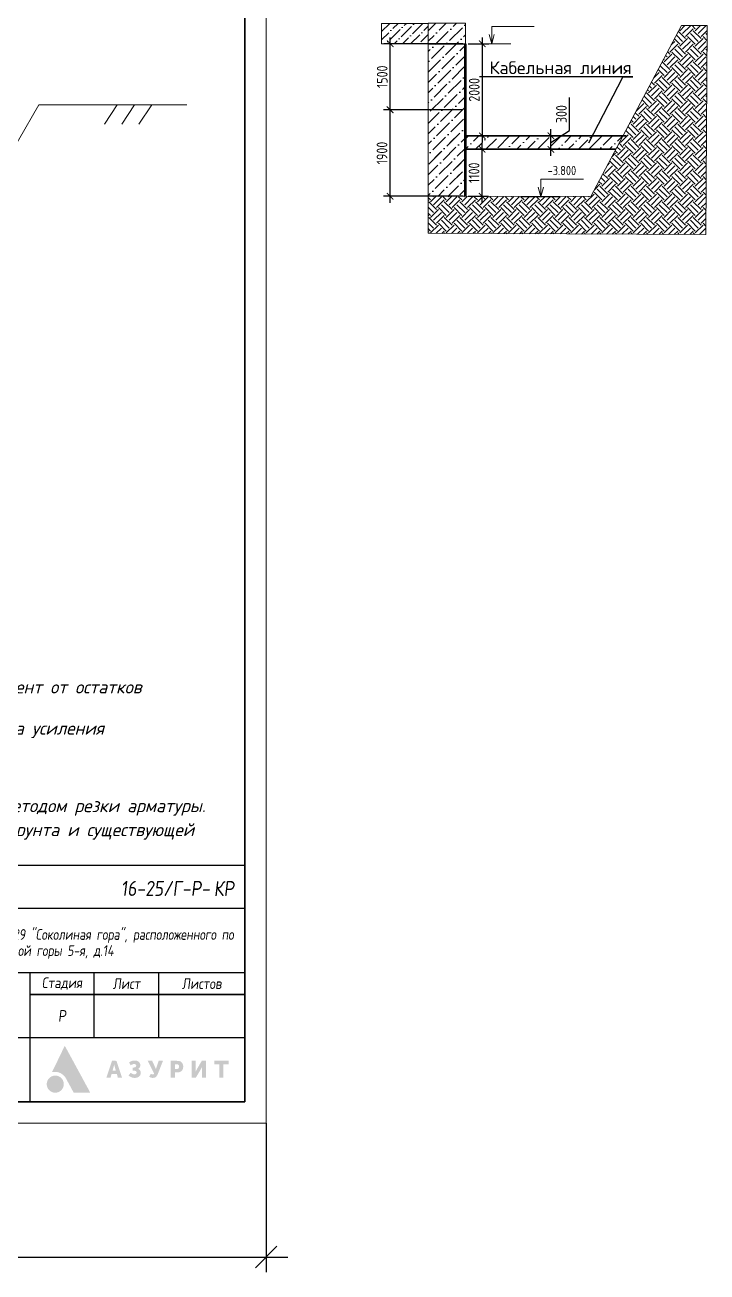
# Model space of a CAD drawing. Header units: millimetres. Extents: x 10124 to 8132345, y -95635 to 1386204.
# Drawn here: x 121288 to 137156, y -56375 to -27352 of the extents above; entities that cross this region are included whole.
import ezdxf
from ezdxf import colors
from ezdxf.entities.mleader import LeaderData, LeaderLine
from ezdxf.enums import TextEntityAlignment as Align
from ezdxf.math import Vec2, Vec3

# ---------------------------------------------------------------- set-up
doc = ezdxf.new("R2010")
doc.units = ezdxf.units.MM
doc.layers.get('DEFPOINTS').update_dxf_attribs({"color": 1})
for name, color, linetype, lineweight in [('--дМой', 7, 'Continuous', 9), ('013', 7, 'Continuous', 13), ('_TEXT', 7, 'Continuous', 30), ('Raz', 7, 'Continuous', 0)]:
    doc.layers.add(name, color=color, linetype=linetype, lineweight=lineweight)
for name, color, linetype in [('_STAMP', 7, 'Continuous'), ('ИД Размерная', 7, 'Continuous'), ('Потолки металлические', 5, 'Continuous')]:
    doc.layers.add(name, color=color, linetype=linetype)
doc.layers.add('К3 стояки д100', color=7, linetype='Continuous', lineweight=70, true_color=0x38f708)
doc.layers.add('Потолок тип 1', color=7, linetype='Continuous', lineweight=50, true_color=0xfa1505)
doc.styles.add('10', font='isocpeui.ttf', dxfattribs={"height": 25})
doc.styles.add('GOST', font='isocpeur.TTF')
doc.styles.add('ISOCPEUR', font='isocpeur.TTF', dxfattribs={"width": 0.85, "oblique": 7})
doc.styles.add('БДА100', font='romand.shx', dxfattribs={"width": 0.7})
doc.styles.add('ГОСТ', font='isocpeur.TTF')
doc.styles.add('ГОСТ 2.304', font='CS_Gost2304.shx')
doc.dimstyles.new('БДА1', dxfattribs={"dimtxt": 2, "dimasz": 1, "dimexe": 0.7, "dimexo": 0, "dimgap": 0.8, "dimtad": 1, "dimdec": 0, "dimrnd": 1, "dimzin": 0, "dimdsep": 46, "dimtxsty": 'БДА100', "dimblk": 'OBLIQUE', "dimcen": 2, "dimdle": 1, "dimadec": 0, "dimazin": 0, "dimtfac": 1, "dimtdec": 0, "dimtmove": 1, "dimatfit": 3, "dimldrblk": 'NONE', "dimfxl": 0.7, "dimtolj": 1, "dimtzin": 0, "dimlwd": -1, "dimlwe": -1, "dimarcsym": 0})
doc.dimstyles.new('СПДС$0', dxfattribs={"dimscale": 100, "dimtxt": 2.5, "dimasz": 1.5, "dimexe": 1.5, "dimexo": 0.625, "dimtad": 1, "dimdec": 0, "dimtxsty": 'ГОСТ 2.304', "dimblk": 'ARCHTICK', "dimcen": 2.5, "dimdle": 1.5, "dimclrd": 256, "dimclre": 256, "dimclrt": 256, "dimadec": 0, "dimazin": 0, "dimtfac": 1, "dimtdec": 0, "dimtmove": 1, "dimatfit": 3, "dimfxl": 1, "dimlwd": -1, "dimlwe": -1, "dimarcsym": 0})
pattern_1 = [(45, (-91471.7, 987235.97), (89.78432, 329.209174), [423.247344, -84.64947, 0, -84.64947])]

# ---------------------------------------------------------------- blocks, each defined once
blk = doc.blocks.new('_OBLIQUE')
at = {"color": 0, "linetype": 'ByBlock'}
blk.add_line((-0.5, -0.5), (0.5, 0.5), dxfattribs=at)
blk = doc.blocks.new('*D1066')
at = {"layer": 'DEFPOINTS', "color": 0, "transparency": 16777216}
for p, q in [((0, 0), (0, -34.62)), ((594, 0), (594, -34.62)), ((-5, -31.12), (599, -31.12))]:
    blk.add_line(p, q, dxfattribs=at)
for p in [(0, 0), (594, 0), (594, -31.12)]:
    blk.add_point(p, dxfattribs=at)
at = {"layer": 'DEFPOINTS', "color": 0, "transparency": 16777216, "xscale": 5, "yscale": 5, "zscale": 5, "rotation": 180}
blk.add_blockref('_OBLIQUE', (0, -31.12), dxfattribs=at)
at = {"layer": 'DEFPOINTS', "color": 0, "transparency": 16777216, "xscale": 5, "yscale": 5, "zscale": 5}
blk.add_blockref('_OBLIQUE', (594, -31.12), dxfattribs=at)
at = {"layer": 'DEFPOINTS', "color": 0, "lineweight": 0, "transparency": 16777216, "insert": (105, -22.12), "char_height": 10, "attachment_point": 5, "style": 'БДА100'}
blk.add_mtext('\\A1;594', dxfattribs=at)
blk = doc.blocks.new('_None')
blk = doc.blocks.new('Логотип Азурит')
at = {"layer": '_STAMP', "linetype": 'Continuous', "true_color": 0x2a3756}
h = blk.add_hatch(color=159, dxfattribs=at)
h.dxf.hatch_style = 1
h.paths.add_polyline_path([(-39.4, 8.5), (-40.02, 9.65), (-40.61, 10.74), (-41.14, 11.7), (-41.62, 12.59), (-41.79, 12.89), (-41.86, 13.01), (-41.91, 12.94), (-41.99, 12.78), (-42.39, 11.96), (-42.77, 11.18), (-43.09, 10.5), (-43.47, 9.72), (-44.18, 8.26), (-44.5, 7.6), (-44.73, 7.14), (-44.85, 6.9), (-44.7, 6.93), (-44.51, 6.95), (-44.27, 6.97), (-44.09, 6.97), (-43.91, 6.96), (-43.74, 6.94), (-43.56, 6.91), (-43.39, 6.87), (-43.22, 6.81), (-43.05, 6.75), (-42.89, 6.68), (-42.73, 6.59), (-42.58, 6.5), (-42.43, 6.4), (-42.29, 6.29), (-42.15, 6.17), (-42.03, 6.04), (-41.91, 5.91), (-41.79, 5.77), (-41.72, 5.65), (-41.63, 5.5), (-41.3, 4.9), (-41.02, 4.39), (-40.57, 3.56), (-40.05, 2.59), (-39.78, 2.11), (-37.86, 2.11), (-36.5, 2.11), (-35.94, 2.12), (-36.48, 3.13), (-36.82, 3.75), (-37.16, 4.37), (-37.67, 5.33), (-38.2, 6.3), (-38.54, 6.93), (-38.87, 7.53)])
h = blk.add_hatch(color=159, dxfattribs=at)
h.dxf.hatch_style = 1
h.paths.add_polyline_path([(-29.3, 7.88), (-29.63, 8.84), (-29.86, 9.53), (-30.37, 9.54), (-30.87, 9.54), (-30.93, 9.38), (-31.26, 8.4), (-31.64, 7.27), (-31.97, 6.31), (-32.19, 5.64), (-32.05, 5.63), (-31.71, 5.62), (-31.23, 5.62), (-31.11, 6.03), (-30.99, 6.44), (-30.37, 6.44), (-29.75, 6.44), (-29.63, 6.03), (-29.52, 5.62), (-29.03, 5.62), (-28.54, 5.62), (-28.6, 5.8), (-28.93, 6.79)])
h.paths.add_polyline_path([(-30.77, 7.21), (-30.74, 7.31), (-30.56, 7.93), (-30.43, 8.43), (-30.39, 8.59), (-30.37, 8.65), (-30.35, 8.64), (-30.31, 8.45), (-30.22, 8.08), (-30.11, 7.66), (-30.01, 7.33), (-29.97, 7.21), (-30.37, 7.21)], flags=16)
h = blk.add_hatch(color=159, dxfattribs=at)
h.dxf.hatch_style = 1
h.paths.add_polyline_path([(-24.39, 7.35), (-24.47, 7.43), (-24.56, 7.5), (-24.66, 7.56), (-24.81, 7.65), (-24.74, 7.69), (-24.65, 7.75), (-24.55, 7.86), (-24.45, 7.97), (-24.38, 8.09), (-24.35, 8.18), (-24.32, 8.25), (-24.31, 8.34), (-24.3, 8.45), (-24.3, 8.65), (-24.31, 8.73), (-24.34, 8.82), (-24.41, 8.99), (-24.51, 9.14), (-24.63, 9.28), (-24.78, 9.39), (-24.95, 9.48), (-25.13, 9.55), (-25.34, 9.59), (-25.56, 9.6), (-25.74, 9.6), (-25.91, 9.58), (-26.08, 9.55), (-26.23, 9.51), (-26.39, 9.46), (-26.53, 9.39), (-26.67, 9.32), (-26.8, 9.23), (-26.9, 9.15), (-26.81, 8.98), (-26.64, 8.66), (-26.54, 8.5), (-26.51, 8.5), (-26.46, 8.54), (-26.35, 8.61), (-26.21, 8.67), (-26.07, 8.73), (-25.93, 8.77), (-25.82, 8.79), (-25.72, 8.79), (-25.62, 8.79), (-25.53, 8.76), (-25.46, 8.73), (-25.39, 8.68), (-25.34, 8.62), (-25.3, 8.55), (-25.26, 8.45), (-25.26, 8.36), (-25.27, 8.27), (-25.32, 8.18), (-25.36, 8.13), (-25.39, 8.08), (-25.44, 8.05), (-25.49, 8.02), (-25.63, 7.99), (-25.84, 7.98), (-26.1, 7.97), (-26.1, 7.6), (-26.1, 7.24), (-25.78, 7.23), (-25.54, 7.21), (-25.45, 7.2), (-25.38, 7.18), (-25.33, 7.15), (-25.28, 7.12), (-25.25, 7.08), (-25.21, 7.02), (-25.19, 6.96), (-25.17, 6.9), (-25.17, 6.76), (-25.18, 6.7), (-25.2, 6.64), (-25.23, 6.58), (-25.26, 6.53), (-25.31, 6.49), (-25.37, 6.45), (-25.44, 6.43), (-25.52, 6.41), (-25.69, 6.39), (-25.78, 6.39), (-25.87, 6.41), (-26, 6.45), (-26.16, 6.51), (-26.3, 6.6), (-26.43, 6.69), (-26.53, 6.76), (-26.77, 6.45), (-26.93, 6.26), (-26.97, 6.2), (-26.98, 6.15), (-26.97, 6.11), (-26.94, 6.07), (-26.82, 5.97), (-26.62, 5.84), (-26.41, 5.73), (-26.19, 5.65), (-25.97, 5.59), (-25.78, 5.57), (-25.53, 5.57), (-25.3, 5.58), (-25.12, 5.61), (-24.99, 5.65), (-24.87, 5.71), (-24.75, 5.78), (-24.64, 5.85), (-24.54, 5.94), (-24.45, 6.03), (-24.37, 6.13), (-24.31, 6.23), (-24.25, 6.37), (-24.21, 6.51), (-24.2, 6.66), (-24.2, 6.82), (-24.21, 6.94), (-24.24, 7.06), (-24.28, 7.16), (-24.33, 7.26)])
h = blk.add_hatch(color=159, dxfattribs=at)
h.dxf.hatch_style = 1
h.paths.add_polyline_path([(-19.61, 8.04), (-19.36, 8.68), (-19.14, 9.22), (-19.03, 9.53), (-19.17, 9.54), (-19.52, 9.54), (-20.02, 9.54), (-20.05, 9.44), (-20.31, 8.65), (-20.59, 7.81), (-20.63, 7.68), (-20.66, 7.62), (-20.67, 7.61), (-20.7, 7.67), (-20.82, 7.97), (-21.01, 8.4), (-21.34, 9.1), (-21.54, 9.54), (-22.06, 9.54), (-22.58, 9.54), (-22.4, 9.17), (-21.88, 8.17), (-21.32, 7.06), (-21.11, 6.63), (-21.09, 6.56), (-21.1, 6.52), (-21.15, 6.45), (-21.21, 6.41), (-21.28, 6.38), (-21.37, 6.37), (-21.45, 6.37), (-21.55, 6.39), (-21.64, 6.43), (-21.74, 6.49), (-21.82, 6.53), (-21.86, 6.49), (-21.92, 6.39), (-22.11, 6.05), (-22.23, 5.85), (-22.18, 5.81), (-22.08, 5.75), (-21.95, 5.69), (-21.81, 5.63), (-21.69, 5.59), (-21.51, 5.57), (-21.31, 5.57), (-21.12, 5.59), (-20.97, 5.62), (-20.88, 5.66), (-20.79, 5.71), (-20.71, 5.77), (-20.63, 5.84), (-20.56, 5.93), (-20.48, 6.02), (-20.35, 6.23), (-20.28, 6.35), (-20.21, 6.51), (-19.92, 7.25)])
h = blk.add_hatch(color=159, dxfattribs=at)
h.dxf.hatch_style = 1
h.paths.add_polyline_path([(-14.46, 7.53), (-14.41, 7.64), (-14.37, 7.74), (-14.33, 7.96), (-14.31, 8.19), (-14.32, 8.41), (-14.37, 8.63), (-14.45, 8.83), (-14.5, 8.93), (-14.55, 9.02), (-14.62, 9.1), (-14.69, 9.18), (-14.81, 9.29), (-14.92, 9.37), (-15.06, 9.43), (-15.21, 9.49), (-15.33, 9.52), (-15.49, 9.53), (-16.3, 9.54), (-17.21, 9.54), (-17.21, 7.58), (-17.21, 5.62), (-16.73, 5.62), (-16.25, 5.62), (-16.25, 6.23), (-16.25, 6.83), (-15.87, 6.83), (-15.58, 6.84), (-15.35, 6.86), (-15.17, 6.91), (-14.99, 6.98), (-14.83, 7.08), (-14.69, 7.2), (-14.56, 7.36)])
h.paths.add_polyline_path([(-15.6, 7.68), (-15.67, 7.66), (-15.95, 7.66), (-16.25, 7.66), (-16.25, 8.2), (-16.25, 8.74), (-15.93, 8.73), (-15.64, 8.72), (-15.57, 8.7), (-15.51, 8.67), (-15.42, 8.6), (-15.35, 8.51), (-15.32, 8.45), (-15.3, 8.39), (-15.29, 8.19), (-15.29, 8.07), (-15.3, 8), (-15.32, 7.94), (-15.35, 7.88), (-15.39, 7.82), (-15.43, 7.78), (-15.53, 7.71)], flags=16)
h = blk.add_hatch(color=159, dxfattribs=at)
h.dxf.hatch_style = 1
h.paths.add_polyline_path([(-10.09, 7.82), (-9.98, 8.03), (-9.94, 8.12), (-9.95, 7.93), (-9.96, 7.49), (-9.97, 6.69), (-9.97, 5.62), (-9.5, 5.62), (-9.04, 5.62), (-9.04, 7.58), (-9.04, 9.54), (-9.51, 9.54), (-9.99, 9.54), (-10.36, 8.91), (-10.84, 8.1), (-11.03, 7.78), (-11.26, 7.34), (-11.37, 7.13), (-11.42, 7.05), (-11.41, 7.31), (-11.39, 7.78), (-11.39, 8.55), (-11.39, 9.54), (-11.86, 9.54), (-12.34, 9.54), (-12.34, 7.58), (-12.34, 5.62), (-11.86, 5.62), (-11.37, 5.62), (-11.18, 5.95), (-10.61, 6.89), (-10.31, 7.42)])
h = blk.add_hatch(color=159, dxfattribs=at)
h.dxf.hatch_style = 1
h.paths.add_polyline_path([(-3.74, 9.14), (-3.74, 9.54), (-5.42, 9.54), (-7.09, 9.54), (-7.09, 9.14), (-7.09, 8.74), (-6.5, 8.74), (-5.9, 8.74), (-5.9, 7.18), (-5.9, 5.62), (-5.43, 5.62), (-4.95, 5.62), (-4.95, 7.18), (-4.95, 8.74), (-4.35, 8.74), (-3.74, 8.74)])
at = {"layer": '_STAMP', "linetype": 'Continuous', "true_color": 0x1447b7}
h = blk.add_hatch(color=162, dxfattribs=at)
h.dxf.hatch_style = 1
h.paths.add_polyline_path([(-42.09, 4.22), (-42.11, 4.4), (-42.15, 4.58), (-42.2, 4.76), (-42.27, 4.93), (-42.35, 5.1), (-42.45, 5.26), (-42.57, 5.41), (-42.7, 5.55), (-42.8, 5.64), (-42.91, 5.72), (-43.14, 5.86), (-43.38, 5.97), (-43.63, 6.05), (-43.89, 6.09), (-44.15, 6.1), (-44.42, 6.07), (-44.55, 6.04), (-44.68, 6.01), (-44.87, 5.94), (-45.05, 5.85), (-45.22, 5.74), (-45.37, 5.62), (-45.51, 5.49), (-45.63, 5.35), (-45.75, 5.19), (-45.84, 5.03), (-45.92, 4.85), (-45.98, 4.67), (-46.03, 4.49), (-46.06, 4.29), (-46.07, 4.1), (-46.05, 3.9), (-46.02, 3.7), (-45.97, 3.51), (-45.92, 3.37), (-45.87, 3.24), (-45.8, 3.11), (-45.72, 2.99), (-45.64, 2.88), (-45.54, 2.77), (-45.44, 2.67), (-45.33, 2.57), (-45.22, 2.49), (-45.1, 2.41), (-44.98, 2.34), (-44.85, 2.28), (-44.72, 2.22), (-44.58, 2.18), (-44.44, 2.15), (-44.3, 2.13), (-44.05, 2.12), (-43.8, 2.14), (-43.57, 2.19), (-43.34, 2.26), (-43.12, 2.37), (-42.92, 2.5), (-42.73, 2.65), (-42.56, 2.83), (-42.44, 2.99), (-42.34, 3.15), (-42.26, 3.32), (-42.19, 3.49), (-42.14, 3.67), (-42.11, 3.85), (-42.09, 4.03)])
blk = doc.blocks.new('_ArchTick')
at = {"color": 0, "linetype": 'ByBlock', "const_width": 0.15}
blk.add_lwpolyline([(-0.5, -0.5), (0.5, 0.5)], dxfattribs=at)
blk = doc.blocks.new('*D1079')
at = {"layer": 'DEFPOINTS', "color": 0, "transparency": 16777216}
for p in [(133524, -29931), (133524, -29931), (133524, -30246)]:
    blk.add_point(p, dxfattribs=at)
at = {"layer": 'ИД Размерная', "transparency": 16777216}
for p, q in [((133956, -29810), (133956, -29042)), ((133524, -30396), (133524, -29781)), ((133524, -30088), (133956, -29810)), ((133587, -29931), (133674, -29931)), ((133587, -30246), (133674, -30246))]:
    blk.add_line(p, q, dxfattribs=at)
at = {"layer": 'ИД Размерная', "transparency": 16777216, "xscale": 150, "yscale": 150, "zscale": 150}
for p, rotation in [((133524, -29931), 90), ((133524, -30246), 270)]:
    blk.add_blockref('_ArchTick', p, dxfattribs=dict(at, rotation=rotation))
at = {"layer": 'ИД Размерная', "transparency": 16777216, "insert": (133768, -29426), "char_height": 250, "attachment_point": 5, "rotation": 90, "style": 'ГОСТ 2.304'}
blk.add_mtext('300', dxfattribs=at)
blk = doc.blocks.new('*D1083')
at = {"layer": 'DEFPOINTS', "color": 0, "transparency": 16777216}
for p in [(129781, -29325), (131537, -29325), (131537, -31340)]:
    blk.add_point(p, dxfattribs=at)
at = {"layer": 'ИД Размерная', "transparency": 16777216}
for p, q in [((129781, -31490), (129781, -29175)), ((131474, -29325), (129631, -29325)), ((131474, -31340), (129631, -31340))]:
    blk.add_line(p, q, dxfattribs=at)
at = {"layer": 'ИД Размерная', "transparency": 16777216, "xscale": 150, "yscale": 150, "zscale": 150}
for p, rotation in [((129781, -29325), 90), ((129781, -31340), 270)]:
    blk.add_blockref('_ArchTick', p, dxfattribs=dict(at, rotation=rotation))
at = {"layer": 'ИД Размерная', "transparency": 16777216, "insert": (129594, -30333), "char_height": 250, "attachment_point": 5, "rotation": 90, "style": 'ГОСТ 2.304'}
blk.add_mtext('1900', dxfattribs=at)
blk = doc.blocks.new('*D1084')
at = {"layer": 'DEFPOINTS', "color": 0, "transparency": 16777216}
for p in [(129786, -27791), (131537, -27791), (131537, -29325)]:
    blk.add_point(p, dxfattribs=at)
at = {"layer": 'ИД Размерная', "transparency": 16777216}
for p, q in [((131474, -27791), (129636, -27791)), ((129786, -29475), (129786, -27641)), ((131474, -29325), (129636, -29325))]:
    blk.add_line(p, q, dxfattribs=at)
at = {"layer": 'ИД Размерная', "transparency": 16777216, "xscale": 150, "yscale": 150, "zscale": 150}
for p, rotation in [((129786, -27791), 90), ((129786, -29325), 270)]:
    blk.add_blockref('_ArchTick', p, dxfattribs=dict(at, rotation=rotation))
at = {"layer": 'ИД Размерная', "transparency": 16777216, "insert": (129599, -28558), "char_height": 250, "attachment_point": 5, "rotation": 90, "style": 'ГОСТ 2.304'}
blk.add_mtext('1500', dxfattribs=at)
blk = doc.blocks.new('*D1085')
at = {"layer": 'DEFPOINTS', "color": 0, "transparency": 16777216}
for p in [(131537, -27791), (131537, -29933), (131927, -29933)]:
    blk.add_point(p, dxfattribs=at)
at = {"layer": 'ИД Размерная', "transparency": 16777216}
for p, q in [((131599, -27791), (132077, -27791)), ((131927, -27641), (131927, -30083)), ((131599, -29933), (132077, -29933))]:
    blk.add_line(p, q, dxfattribs=at)
at = {"layer": 'ИД Размерная', "transparency": 16777216, "xscale": 150, "yscale": 150, "zscale": 150}
for p, rotation in [((131927, -27791), 90), ((131927, -29933), 270)]:
    blk.add_blockref('_ArchTick', p, dxfattribs=dict(at, rotation=rotation))
at = {"layer": 'ИД Размерная', "transparency": 16777216, "insert": (131740, -28862), "char_height": 250, "attachment_point": 5, "rotation": 90, "style": 'ГОСТ 2.304'}
blk.add_mtext('2000', dxfattribs=at)
blk = doc.blocks.new('*D1086')
at = {"layer": 'DEFPOINTS', "color": 0, "transparency": 16777216}
for p in [(131537, -30246), (131922, -30246), (131537, -31340)]:
    blk.add_point(p, dxfattribs=at)
at = {"layer": 'ИД Размерная', "transparency": 16777216}
for p, q in [((131922, -31490), (131922, -30096)), ((131599, -30246), (132072, -30246)), ((131599, -31340), (132072, -31340))]:
    blk.add_line(p, q, dxfattribs=at)
at = {"layer": 'ИД Размерная', "transparency": 16777216, "xscale": 150, "yscale": 150, "zscale": 150}
for p, rotation in [((131922, -30246), 90), ((131922, -31340), 270)]:
    blk.add_blockref('_ArchTick', p, dxfattribs=dict(at, rotation=rotation))
at = {"layer": 'ИД Размерная', "transparency": 16777216, "insert": (131735, -30793), "char_height": 250, "attachment_point": 5, "rotation": 90, "style": 'ГОСТ 2.304'}
blk.add_mtext('1100', dxfattribs=at)
blk = doc.blocks.new('*U1065')
at = {"color": 44, "lineweight": 20, "ltscale": 10}
for p, q in [((594, 0), (594, 420)), ((0, 0), (594, 0))]:
    blk.add_line(p, q, dxfattribs=at)
at = {"color": 137, "lineweight": 35, "ltscale": 10}
for p, q in [((589, 5), (589, 415)), ((8.04, 5), (589, 5))]:
    blk.add_line(p, q, dxfattribs=at)
at = {"color": 44, "lineweight": 13, "style": 'GOST', "oblique": 10, "width": 0.8}
for tag in ['ФОРМАТВЕРТ', 'ФОРМАТГОРИЗ']:
    blk.add_attdef(tag, (542.98, 1.6), '', height=2, dxfattribs=at)
at = {"layer": 'DEFPOINTS', "color": 251, "lineweight": 0}
dim = blk.add_linear_dim(base=(594, -31.12), p1=(0, 0), p2=(594, 0), dimstyle='БДА1', override={"dimscale": 5}, dxfattribs=at)
dim.commit()
dim.dimension.update_dxf_attribs({"geometry": '*D1066', "text_midpoint": (105, -31.12), "dimtype": 160})

msp = doc.modelspace()

# ---------------------------------------------------------------- hatches: boundary and pattern name
at = {"layer": '--дМой'}
h = msp.add_hatch(dxfattribs=at)
h.set_pattern_fill('ANSI36', color=256, scale=1084.322506)
h.set_pattern_definition([(45, (-27692619.01, 5824380.88), (71.88110595, 263.56405516), [338.850783, -67.7701566, 0, -67.7701566])])
h.paths.add_polyline_path([(130669.237, -27315.074), (129584.914, -27315.074), (129584.914, -27792.176), (130669.237, -27792.176)])
h = msp.add_hatch(dxfattribs=at)
h.set_pattern_fill('ANSI36', color=256, scale=53.3225)
h.set_pattern_definition(pattern_1)
h.paths.add_polyline_path([(131536.695, -27314.223), (130669.237, -27314.223), (130669.237, -27382.966), (130669.237, -30887.018), (131536.695, -30887.018), (131536.695, -29480.709)])
h.paths.add_polyline_path([(131340.201, -30865.828), (131340.201, -30097.971), (130965.201, -30097.971), (130965.201, -30865.828)], flags=16)
h.paths.add_polyline_path([(131089.986, -29293.638), (131089.986, -28525.781), (130714.986, -28525.781), (130714.986, -29293.638)], flags=16)
h = msp.add_hatch(dxfattribs=at)
h.set_pattern_fill('EARTH', color=256, scale=40.3225, angle=45)
h.set_pattern_definition([(45, (-91471.7, 990621.97), (0, 362.10638), [256.04787, -256.04787]), (45, (-91539.6, 990689.87), (0, 362.10638), [256.04787, -256.04787]), (45, (-91607.5, 990757.76), (0, 362.10638), [256.04787, -256.04787]), (135, (-91607.5, 990803.03), (-362.10638, 0), [256.04787, -256.04787]), (135, (-91539.6, 990870.92), (-362.10638, 0), [256.04787, -256.04787]), (135, (-91471.7, 990938.82), (-362.10638, 0), [256.04787, -256.04787])])
h.paths.add_polyline_path([(137155.773, -27362.876), (136562.552, -27365.738), (134450.96, -31347.341), (131843.387, -31352.563), (130669.237, -31344.382), (130669.237, -31199.947), (130669.237, -32200.551), (137128.593, -32231.96)])
h = msp.add_hatch(dxfattribs=at)
h.set_pattern_fill('ANSI36', color=3, scale=53.3225)
h.set_pattern_definition([(45, (-91544.9, 999347.74), (89.78432, 329.209174), [423.247344, -84.64947, 0, -84.64947])])
h.paths.add_polyline_path([(135273.929, -29935.225), (131536.695, -29935.225), (131536.695, -30245.863), (135035.114, -30245.863)])
at = {"layer": 'ИД Размерная'}
h = msp.add_hatch(dxfattribs=at)
h.set_pattern_fill('ANSI36', color=256, scale=53.3225)
h.set_pattern_definition(pattern_1)
h.paths.add_polyline_path([(131536.695, -29480.709), (131536.695, -27314.223), (130669.237, -27314.223), (130669.237, -31341.324), (131536.695, -31341.324)])

# ---------------------------------------------------------------- linework, layer by layer
at = {"layer": '--дМой'}
for p, q in [((131536.83, -27314.223), (131536.83, -28987.763)), ((131536.695, -27790.575), (131536.695, -30886.256)), ((130669.237, -31199.947), (130669.237, -31742.108))]:
    msp.add_line(p, q, dxfattribs=at)
for points in [[(130669.237, -27315.074), (129584.914, -27315.074), (129584.914, -27792.176), (130669.237, -27792.176), (130669.237, -27315.074)], [(130669.237, -31340.064), (131536.695, -31340.064), (131536.695, -27314.223), (130669.237, -27314.223), (130669.237, -31340.064)], [(130669.237, -31658.39), (130669.237, -32200.551), (137128.593, -32231.96), (137155.773, -27362.876), (136562.552, -27365.738), (134450.96, -31347.341), (131536.695, -31340.064), (130669.237, -31340.064), (130669.237, -31658.39)], [(133137.531, -27385.427), (132147.331, -27385.427), (132147.331, -27792.55), (132206.616, -27571.297), (132147.331, -27792.55), (132088.046, -27571.297), (132147.331, -27792.55), (131701.265, -27792.55), (132593.397, -27792.55)], [(134279.873, -30942.699), (133289.673, -30942.699), (133289.673, -31349.821), (133348.958, -31128.568), (133289.673, -31349.821), (133230.389, -31128.568), (133289.673, -31349.821), (132843.607, -31349.821), (133735.739, -31349.821)]]:
    msp.add_lwpolyline(points, dxfattribs=at)
at = {"layer": '013', "ltscale": 100}
for p, q in [((114217.009, -42013.721), (121607.092, -29213.721)), ((121607.092, -29213.721), (125057.113, -29213.721)), ((123139.185, -29663.721), (123436.615, -29213.721)), ((123539.185, -29663.721), (123836.615, -29213.721)), ((123939.185, -29663.721), (124236.615, -29213.721))]:
    msp.add_line(p, q, dxfattribs=at)
at = {"layer": '_STAMP'}
for p, q in [((126401.268, -47912.707), (114401.268, -47912.707)), ((126401.268, -49412.707), (114401.268, -49412.707)), ((121401.268, -49412.707), (121401.268, -52412.707)), ((122901.268, -49912.707), (122901.268, -49412.707)), ((124401.268, -49912.707), (124401.268, -49412.707)), ((121401.268, -49912.707), (122901.268, -49912.707)), ((122901.268, -49912.707), (121401.268, -49912.707)), ((122901.268, -49912.707), (124401.268, -49912.707)), ((122901.268, -50912.707), (122901.268, -49912.707)), ((124401.268, -49912.707), (122901.268, -49912.707)), ((124401.268, -49912.707), (126401.268, -49912.707)), ((124401.268, -50912.707), (124401.268, -49912.707)), ((126401.268, -49912.707), (124401.268, -49912.707)), ((114401.268, -50912.707), (126401.268, -50912.707))]:
    msp.add_line(p, q, dxfattribs=at)
msp.add_lwpolyline([(107901.268, -52412.707), (126401.268, -52412.707), (126401.268, -46912.707), (107901.268, -46912.707)], close=True, dxfattribs=at)
at = {"layer": 'ИД Размерная'}
msp.add_line((130669.237, -27792.176), (131536.695, -27790.575), dxfattribs=at)
at = {"layer": 'К3 стояки д100', "lineweight": 35}
for p, q in [((131528.287, -29932.877), (135272.929, -29932.877)), ((131528.491, -30245.863), (135033.765, -30245.863))]:
    msp.add_line(p, q, dxfattribs=at)
at = {"layer": 'Потолки металлические', "color": 5, "lineweight": 53}
msp.add_line((131536.695, -29325.061), (131536.83, -27790.777), dxfattribs=at)
at = {"layer": 'Потолок тип 1', "lineweight": 53}
msp.add_line((131536.695, -31340.064), (131536.695, -29325.061), dxfattribs=at)

# ---------------------------------------------------------------- block references
at = {"xscale": 100, "yscale": 100, "zscale": 100}
msp.add_blockref('*U1065', (67501.268, -52912.707), dxfattribs=at)
at = {"linetype": 'Continuous', "xscale": 100, "yscale": 100, "zscale": 100}
msp.add_blockref('Логотип Азурит', (126401.268, -52412.707), dxfattribs=at)

# ---------------------------------------------------------------- texts
at = {"color": 0, "style": '10', "width": 0.98}
for s, p in [('1.Перед выполнением работ зачистить существующий бутовый фундамент от остатков ', (107821.993, -42909.344)), ('2. Элемент (поз. 4) завести в бутовую кладку для объединения каркаса усиления ', (107821.993, -43868.293)), ('4. Обход отверстий подходящих коммуникаций выполнять по месту методом резки арматуры.', (107821.993, -45672.61)), ('5. В процессе проведения работ не допускать обводнения основания грунта и существующей', (107821.993, -46230.762))]:
    msp.add_text(s, height=300, dxfattribs=at).set_placement(p)
at = {"color": 0, "lineweight": 9, "insert": (122151.268, -50412.707), "char_height": 270, "width": 1500, "attachment_point": 5, "style": 'ISOCPEUR'}
msp.add_mtext('Р', dxfattribs=at)
at = {"layer": '_TEXT', "color": 1, "style": 'ISOCPEUR', "oblique": 7, "width": 0.85}
msp.add_text('КР', height=350, dxfattribs=at).set_placement((125681.73, -47450.213), align=Align.MIDDLE_LEFT)
at = {"layer": '_TEXT', "color": 5, "line_spacing_factor": 0.9, "style": 'ISOCPEUR'}
for s, width, heights, insert, char_height, attachment_point in [('16-25/Г-Р-', 6915.86132, [961.004], (125594.147, -47446.79), 350, 6), ('{\\Q8;\\W0.8;\\C7;Капитальный ремонт  объекта "ГБОУ Школа № 429 "Соколиная гора", расположенного по адресу: г.Москва, ул. Соколиной горы 5-я, д.14}', 12000, [1400.937], (120401.268, -48740.108), 250, 5)]:
    msp.add_mtext_dynamic_manual_height_columns(s, width=width, gutter_width=0, heights=heights, dxfattribs=dict(at, insert=insert, char_height=char_height, attachment_point=attachment_point))
at = {"layer": '_TEXT', "char_height": 250, "attachment_point": 5, "style": 'ISOCPEUR'}
for s, insert in [('Стадия', (122151.268, -49662.707)), ('Лист', (123651.268, -49662.707)), ('Листов', (125401.268, -49662.707))]:
    msp.add_mtext_dynamic_manual_height_columns(s, width=1500, gutter_width=1250, heights=[0], dxfattribs=dict(at, insert=insert))
at = {"layer": 'Raz', "insert": (133446.827, -30631.42), "char_height": 216.8645, "width": 816.56777, "attachment_point": 1, "style": 'ГОСТ 2.304'}
msp.add_mtext('-3.800', dxfattribs=at)

# ---------------------------------------------------------------- dimensions: what is measured, and where the dimension line sits
at = {"layer": 'ИД Размерная'}
for base, p1, p2, text, picture, middle in [((129786.014, -27790.777), (131536.695, -29325.061), (131536.83, -27790.777), '1500', '*D1084', (129598.514, -28557.919)), ((131927.006, -29932.877), (131536.83, -27790.777), (131536.695, -29932.877), '2000', '*D1085', (131739.506, -28861.827)), ((129781.021, -29325.061), (131536.695, -31340.064), (131536.695, -29325.061), '1900', '*D1083', (129593.521, -30332.563)), ((131922.443, -30245.863), (131536.695, -31340.064), (131536.695, -30245.863), '1100', '*D1086', (131734.943, -30792.964))]:
    dim = msp.add_linear_dim(base=base, p1=p1, p2=p2, angle=90, text=text, dimstyle='СПДС$0', dxfattribs=at)
    dim.commit()
    dim.dimension.update_dxf_attribs({"geometry": picture, "text_midpoint": middle})
dim = msp.add_linear_dim(base=(133524.333, -29930.531), p1=(133524.118, -30245.863), p2=(133524.118, -29930.531), angle=90, text='300', dimstyle='СПДС$0', dxfattribs=at)
dim.commit()
dim.dimension.update_dxf_attribs({"geometry": '*D1079', "text_midpoint": (133955.583, -29747.462), "dimtype": 160})

# ---------------------------------------------------------------- leaders
ml = msp.add_multileader_mtext('Standard', dxfattribs=at)
ml.set_content('Кабельная линия', color=256, style='ГОСТ')
ml.set_leader_properties(color=256, lineweight=-1)
ml.set_arrow_properties(name='NONE')
ml.build(insert=Vec2(0, 0))
ml.multileader.update_dxf_attribs({"text_left_attachment_type": 6, "text_right_attachment_type": 6, "dogleg_length": 3, "arrow_head_size": 5, "scale": 5})
ctx = ml.context
ctx.base_point, ctx.scale, ctx.char_height, ctx.arrow_head_size, ctx.landing_gap_size, ctx.plane_origin = Vec3(132241.112, -28557.196), 5, 300, 5, 10, Vec3(134474.359, -29918.51)
ctx.left_attachment, ctx.right_attachment, ctx.text_align_type = 6, 6, 2
notes = []
notes.append((ctx, [(0, (1, 1, 0), (135426.112, -28557.196), (-1, 0), 15, [(0, [(134407.015, -30095.502), (135194.864, -28565.977)], 0, [])])]))
ctx.mtext.insert, ctx.mtext.alignment, ctx.mtext.flow_direction = Vec3(135401.112, -28197.196), 3, 5
for ctx, leaders in notes:
    for number, flags, end, landing, length, lines in leaders:
        leader = LeaderData()
        leader.index, (leader.has_last_leader_line, leader.has_dogleg_vector, leader.attachment_direction) = number, flags
        leader.last_leader_point, leader.dogleg_vector, leader.dogleg_length = Vec3(end), Vec3(landing), length
        for number, points, colour, breaks in lines:
            line = LeaderLine()
            line.index, line.vertices, line.color, line.breaks = number, Vec3.list(points), colors.encode_raw_color(colour), breaks
            leader.lines.append(line)
        ctx.leaders.append(leader)

doc.saveas('drawing.dxf')
